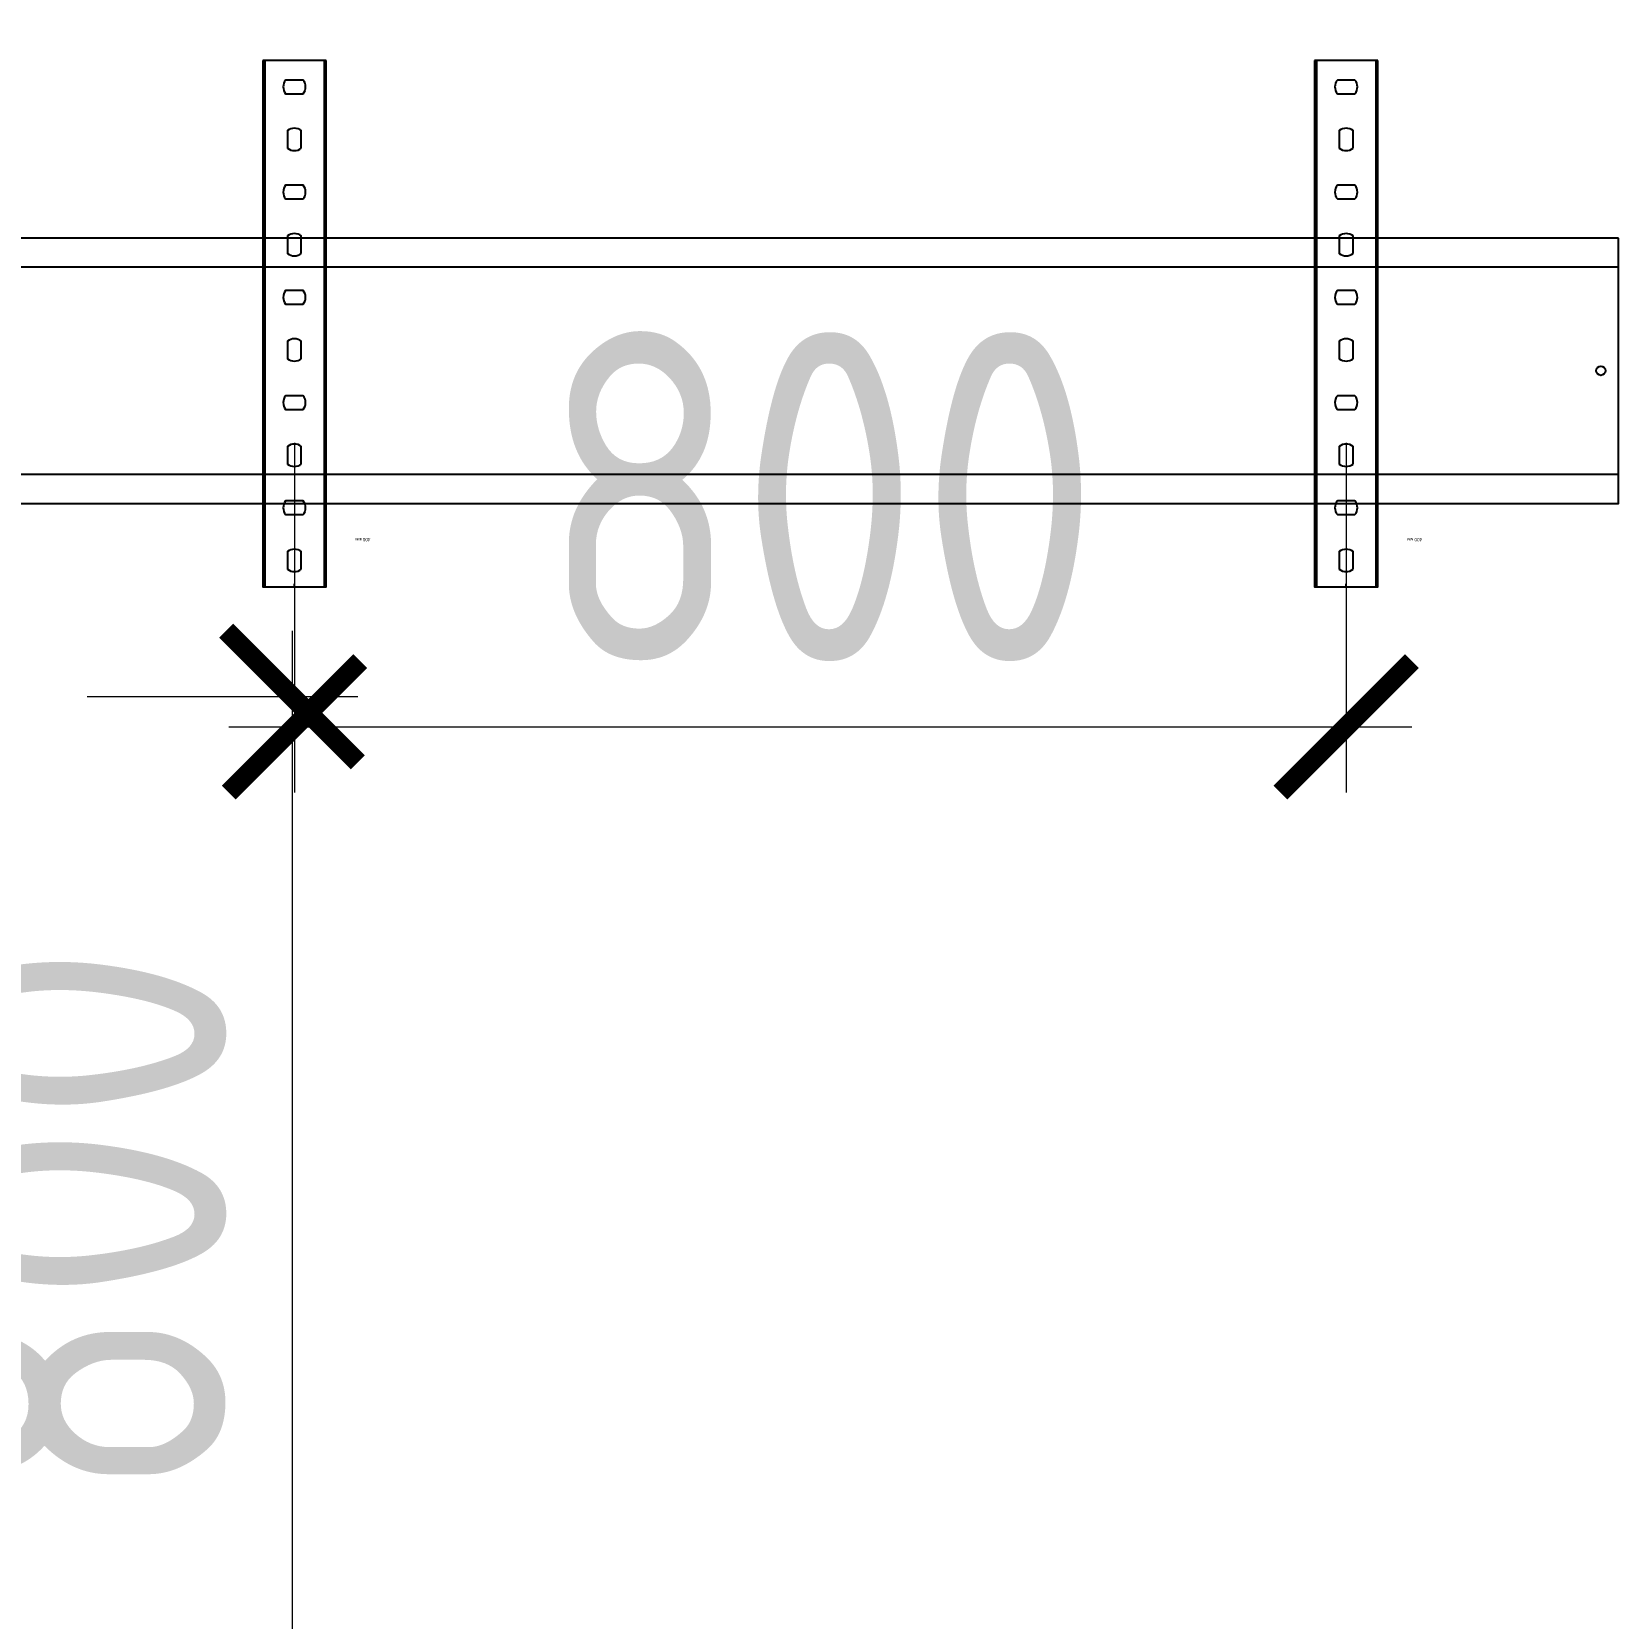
# Model space of a CAD drawing. Header units: millimetres. Extents: x -42533 to 645315, y 3457 to 82611.
# Drawn here: x 151387 to 152593, y 49723 to 50929 of the extents above; entities that cross this region are included whole.
import ezdxf
from ezdxf.enums import TextEntityAlignment as Align

# ---------------------------------------------------------------- set-up
doc = ezdxf.new("R2018")
doc.units = ezdxf.units.MM
for name, color, linetype in [('00_00_потолок_Панели из стали', 7, 'Continuous'), ('ЭОМ_Лотки авар.', 1, 'Continuous'), ('ЭОМ_Лотки рабочие', 5, 'Continuous')]:
    doc.layers.add(name, color=color, linetype=linetype)
doc.styles.get("Standard").update_dxf_attribs({"font": 'arial.ttf'})
doc.styles.add('М2', font='isocpeur.ttf', dxfattribs={"width": 0.8})
doc.dimstyles.new('М2-100', dxfattribs={"dimtxt": 250, "dimasz": 100, "dimexe": 50, "dimexo": 50, "dimgap": 50, "dimtad": 1, "dimdec": 0, "dimzin": 1, "dimtxsty": 'М2', "dimblk": 'ARCHTICK', "dimcen": 2.5, "dimdle": 50, "dimclre": 256, "dimclrt": 256, "dimadec": 0, "dimazin": 0, "dimtfac": 1, "dimtdec": 0, "dimtix": 1, "dimtmove": 1, "dimatfit": 3, "dimldrblk": 'NONE', "dimfxl": 1, "dimtolj": 1, "dimlwd": 9, "dimlwe": 9, "dimarcsym": 1})

# ---------------------------------------------------------------- blocks, each defined once
blk = doc.blocks.new('_ArchTick')
at = {"color": 0, "linetype": 'ByBlock', "lineweight": 70, "const_width": 0.15}
blk.add_lwpolyline([(-0.5, -0.5), (0.5, 0.5)], dxfattribs=at)
blk = doc.blocks.new('*D503')
at = {"layer": '00_00_потолок_Панели из стали', "color": 0, "lineweight": 9, "transparency": 16777216}
blk.add_line((151585, 50474.1), (151585, 49573.9), dxfattribs=at)
at = {"layer": '00_00_потолок_Панели из стали', "lineweight": 9, "transparency": 16777216}
for p, q in [((151429.3, 50424.1), (151635, 50424.1)), ((151351.6, 49623.9), (151635, 49623.9))]:
    blk.add_line(p, q, dxfattribs=at)
at = {"layer": 'Defpoints', "color": 0, "transparency": 16777216}
for p in [(151379.3, 50424.1), (151301.6, 49623.9), (151585, 49623.9)]:
    blk.add_point(p, dxfattribs=at)
at = {"layer": '00_00_потолок_Панели из стали', "color": 0, "lineweight": 9, "transparency": 16777216, "xscale": 100, "yscale": 100, "zscale": 100}
for p, rotation in [((151585, 50424.1), 90), ((151585, 49623.9), 270)]:
    blk.add_blockref('_ArchTick', p, dxfattribs=dict(at, rotation=rotation))
at = {"layer": '00_00_потолок_Панели из стали', "transparency": 16777216, "insert": (151410, 50024), "char_height": 250, "attachment_point": 5, "rotation": 90, "style": 'М2'}
blk.add_mtext('\\A1;800', dxfattribs=at)
blk = doc.blocks.new('_None')
blk = doc.blocks.new('*U43')
at = {"color": 0, "linetype": 'ByBlock', "lineweight": -2}
for p, q in [((-100, 250), (-100, 294.3)), ((100, 294.3), (-100, 294.3)), ((100, 294.3), (100, 250)), ((-85, 250), (-85, 289.3)), ((85, 289.3), (85, 250)), ((-294.3, 100), (-250, 100)), ((-294.3, 100), (-294.3, -100)), ((250, 100), (294.3, 100)), ((294.3, -100), (294.3, 100)), ((-289.3, 85), (-250, 85)), ((250, 85), (289.3, 85)), ((289.3, -85), (-289.3, -85)), ((294.3, -100), (-294.3, -100))]:
    blk.add_line(p, q, dxfattribs=at)
for centre, radius in [((0, 279.3), 3.5), ((-279.3, 0), 3.5), ((279.3, 0), 3.5), ((-264.3, -91.6), 3.65), ((264.3, -91.6), 3.65)]:
    blk.add_circle(centre, radius, dxfattribs=at)
for centre, radius, start, end in [((-90, 289.3), 5, 0, 90), ((90, 289.3), 5, 90, 180), ((-91.2, 264.3), 3.65, 0, 180), ((91.2, 264.3), 3.65, 90, 180), ((91.2, 264.3), 3.65, 180, 90), ((-91.2, 264.3), 3.65, 180, 0), ((-250, 250), 150, 270, 0), ((-250, 250), 165, 270, 0), ((250, 250), 165, 180, 270), ((250, 250), 150, 180, 270), ((-289.3, 90), 5, 180, 270), ((-264.3, 91.2), 3.65, 270, 180), ((-264.3, 91.2), 3.65, 180, 270), ((264.3, 91.2), 3.65, 90, 270), ((264.3, 91.2), 3.65, 270, 90), ((289.3, 90), 5, 270, 0), ((-289.3, -90), 5, 90, 180), ((289.3, -90), 5, 0, 90)]:
    blk.add_arc(centre, radius, start, end, dxfattribs=at)
at = {"color": 0, "linetype": 'ByBlock', "lineweight": -2, "flags": 9}
for tag, p in [('АРТИКУЛ', (-27.9, -18.7)), ('НАИМЕНОВАНИЕ', (-28.1, -14.7)), ('ПРИМЕЧАНИЕ', (-27.4, -22.9))]:
    blk.add_attdef(tag, p, '', height=2.5, dxfattribs=at)
at = {"color": 0, "linetype": 'ByBlock', "lineweight": -2, "flags": 104}
for tag, p in [('ВЫСОТА', (-27.4, -28.8)), ('ТОЛЩИНА', (-27.7, -46.8)), ('ШИРИНА', (-27.4, -37.5))]:
    blk.add_attdef(tag, text='', height=2.5, dxfattribs=at).set_placement(p, align=Align.TOP_LEFT)
blk = doc.blocks.new('*U166')
at = {"color": 0, "linetype": 'Continuous', "lineweight": 25}
for p, q in [((-78.8, -1477.2), (-78.8, 0)), ((78.8, -1477.2), (78.8, 0))]:
    blk.add_line(p, q, dxfattribs=at)
blk.add_lwpolyline([(100.8, -1477.2), (100.8, 0), (-100.8, 0), (-100.8, -1477.2)], close=True, dxfattribs=at)
at = {"color": 0, "linetype": 'ByBlock', "lineweight": -2}
blk.add_circle((0, -1463.9), 3.5, dxfattribs=at)
at = {"color": 0, "flags": 9}
for tag, p in [('АРТИКУЛ', (-59.7, -11.8)), ('НАИМЕНОВАНИЕ', (-59.1, -7)), ('ПРИМЕЧАНИЕ', (-58.8, -17.3))]:
    blk.add_attdef(tag, text='', height=2.5, dxfattribs=at).set_placement(p, align=Align.TOP_LEFT)
at = {"color": 0, "lineweight": 30, "flags": 104}
for tag, p in [('ВЫСОТА', (-59.6, -20.9)), ('ДЛИНА', (-59.5, -36.1)), ('ТОЛЩИНА', (-59, -31)), ('ШИРИНА', (-58.9, -25.1))]:
    blk.add_attdef(tag, text='', height=2.5, dxfattribs=at).set_placement(p, align=Align.TOP_LEFT)
blk = doc.blocks.new('*U175')
at = {"color": 0, "linetype": 'ByBlock', "lineweight": -2}
for points in [[(24, -400), (24, 0), (-24, 0), (-24, -400)], [(-22.5, -400), (-22.5, 0)], [(22.5, -400), (22.5, 0)], [(-24, -400), (24, -400)]]:
    blk.add_lwpolyline(points, dxfattribs=at)
at = {"color": 254, "transparency": 33554483}
blk.add_lwpolyline([(0, 0.7), (0, -2.2)], dxfattribs=at)
at = {"color": 0, "linetype": 'ByBlock', "lineweight": -2}
for points in [[(-5.2, -13.3), (-5.2, -26.7, 0.345739), (5.2, -26.7), (5.2, -13.3, 0.345739)], [(-6.7, -54.8, 0.345739), (-6.7, -65.2), (6.7, -65.2, 0.345739), (6.7, -54.8)], [(-5.2, -93.3), (-5.2, -106.7, 0.345739), (5.2, -106.7), (5.2, -93.3, 0.345739)], [(-6.7, -134.8, 0.345739), (-6.7, -145.2), (6.7, -145.2, 0.345739), (6.7, -134.8)], [(-5.2, -173.3), (-5.2, -186.7, 0.345739), (5.2, -186.7), (5.2, -173.3, 0.345739)], [(-6.7, -214.8, 0.345739), (-6.7, -225.2), (6.7, -225.2, 0.345739), (6.7, -214.8)], [(-5.2, -253.3), (-5.2, -266.7, 0.345739), (5.2, -266.7), (5.2, -253.3, 0.345739)], [(-6.7, -294.8, 0.345739), (-6.7, -305.2), (6.7, -305.2, 0.345739), (6.7, -294.8)], [(-5.2, -333.3), (-5.2, -346.7, 0.345739), (5.2, -346.7), (5.2, -333.3, 0.345739)], [(-6.7, -374.8, 0.345739), (-6.7, -385.2), (6.7, -385.2, 0.345739), (6.7, -374.8)]]:
    blk.add_lwpolyline(points, format="xyb", close=True, dxfattribs=at)
at = {"flags": 9}
for tag, p in [('АРТИКУЛ', (-58.9, -24.5)), ('НАИМЕНОВАНИЕ', (-58.2, -19.4)), ('ПРИМЕЧАНИЕ', (-58.3, -30.8))]:
    blk.add_attdef(tag, p, '', height=2.5, dxfattribs=at)
at = {"lineweight": 30, "flags": 104}
blk.add_attdef('ДЛИНА', text='', height=2.5, dxfattribs=at).set_placement((-57.7, -34.6), align=Align.TOP_LEFT)
blk = doc.blocks.new('*D723')
at = {"layer": '00_00_потолок_Панели из стали', "lineweight": 9, "transparency": 16777216}
for p, q in [((151586.8, 50616.8), (151586.8, 50351)), ((152386.3, 50616.8), (152386.3, 50351))]:
    blk.add_line(p, q, dxfattribs=at)
at = {"layer": '00_00_потолок_Панели из стали', "color": 0, "lineweight": 9, "transparency": 16777216}
blk.add_line((151536.8, 50401), (152436.3, 50401), dxfattribs=at)
at = {"layer": 'Defpoints', "color": 0, "transparency": 16777216}
for p in [(151586.8, 50666.8), (152386.3, 50666.8), (152386.3, 50401)]:
    blk.add_point(p, dxfattribs=at)
at = {"layer": '00_00_потолок_Панели из стали', "color": 0, "lineweight": 9, "transparency": 16777216, "xscale": 100, "yscale": 100, "zscale": 100, "rotation": 180}
blk.add_blockref('_ArchTick', (151586.8, 50401), dxfattribs=at)
at = {"layer": '00_00_потолок_Панели из стали', "color": 0, "lineweight": 9, "transparency": 16777216, "xscale": 100, "yscale": 100, "zscale": 100}
blk.add_blockref('_ArchTick', (152386.3, 50401), dxfattribs=at)
at = {"layer": '00_00_потолок_Панели из стали', "transparency": 16777216, "insert": (151986.5, 50576), "char_height": 250, "attachment_point": 5, "style": 'М2'}
blk.add_mtext('\\A1;800', dxfattribs=at)

msp = doc.modelspace()

# ---------------------------------------------------------------- block references
at = {"layer": 'ЭОМ_Лотки авар.', "color": 1, "rotation": 270}
msp.add_blockref('*U43', (151100.6, 51157.8), dxfattribs=at)
at = {"layer": 'ЭОМ_Лотки рабочие'}
ref = msp.add_blockref('*U175', (151586.8, 50507.5), dxfattribs=dict(at, rotation=180))
lines = msp.add_mtext('400 мм', dxfattribs={"layer": '0', "insert": (151644.5, 50542.1), "char_height": 2.5, "attachment_point": 1, "rotation": 180})
ref.add_attrib('ДЛИНА', '', (151644.5, 50542.1)).embed_mtext(lines)
ref = msp.add_blockref('*U175', (152386.3, 50507.5), dxfattribs=dict(at, rotation=180))
lines = msp.add_mtext('400 мм', dxfattribs={"layer": '0', "insert": (152444, 50542.1), "char_height": 2.5, "attachment_point": 1, "rotation": 180})
ref.add_attrib('ДЛИНА', '', (152444, 50542.1)).embed_mtext(lines)
at = {"layer": 'ЭОМ_Лотки рабочие', "rotation": 89.99999999999999}
msp.add_blockref('*U166', (151116, 50671.7), dxfattribs=at)

# ---------------------------------------------------------------- dimensions: what is measured, and where the dimension line sits
at = {"layer": '00_00_потолок_Панели из стали'}
dim = msp.add_linear_dim(base=(152386.2797, 50400.9962), p1=(151586.7638, 50666.7706), p2=(152386.2797, 50666.7706), dimstyle='М2-100', dxfattribs=at)
dim.commit()
dim.dimension.update_dxf_attribs({"geometry": '*D723', "text_midpoint": (151986.5217, 50575.9962)})
dim = msp.add_linear_dim(base=(151585, 49623.9), p1=(151379.3, 50424.1), p2=(151301.6, 49623.9), angle=90, dimstyle='М2-100', dxfattribs=at)
dim.commit()
dim.dimension.update_dxf_attribs({"geometry": '*D503', "text_midpoint": (151410, 50024)})

doc.saveas('drawing.dxf')
